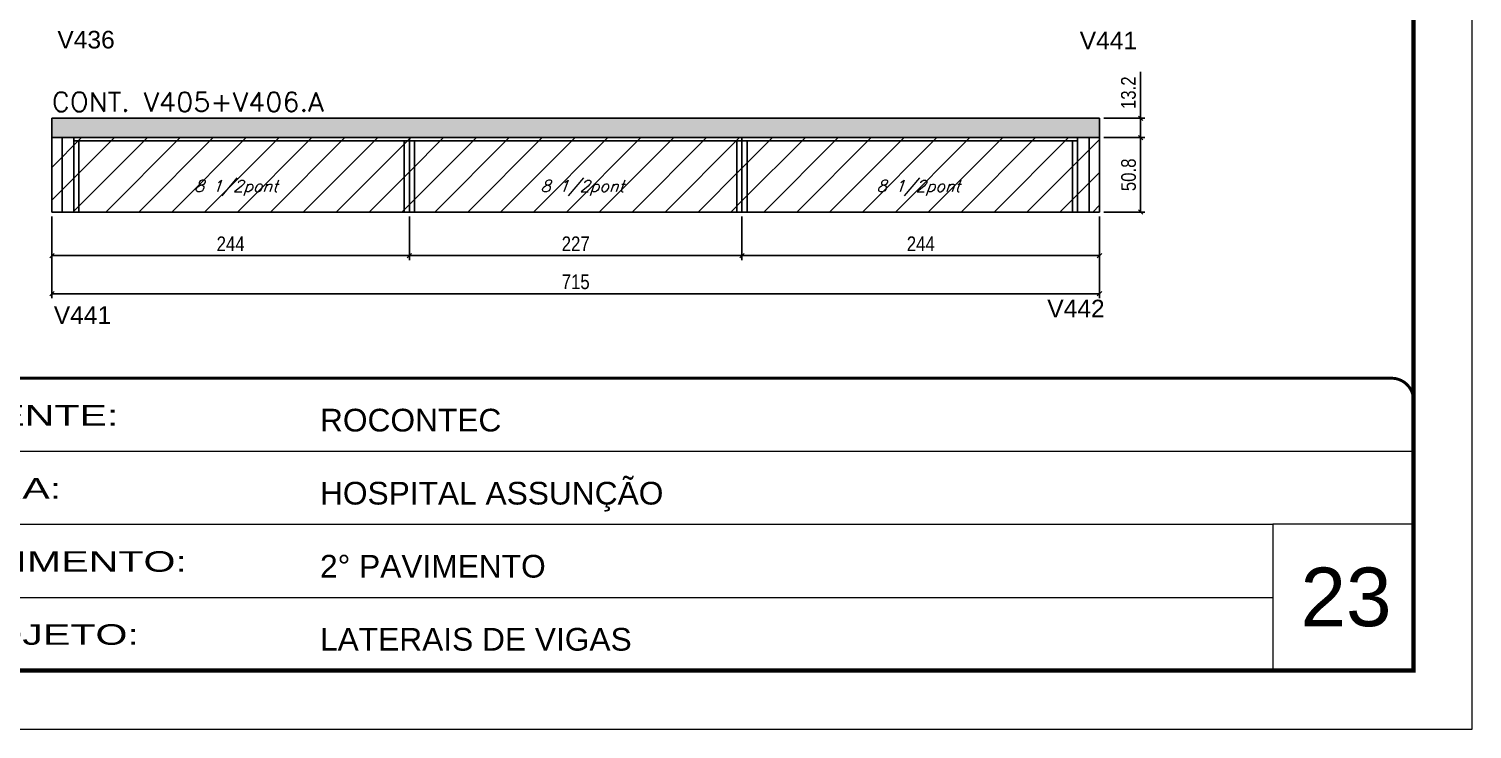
# Model space of a CAD drawing. Extents: x 137137 to 143418, y 10464 to 34486.
# Drawn here: x 140821 to 141806, y 27693 to 28170 of the extents above; entities that cross this region are included whole.
import ezdxf

# ---------------------------------------------------------------- set-up
doc = ezdxf.new("R2010")
doc.units = 0
doc.linetypes.add('CONTINUO', pattern=[0])
doc.linetypes.add('DASHED', pattern=[0.75, 0.5, -0.25])
for name, color, linetype in [('5', 5, 'Continuous'), ('COTA', 241, 'Continuous'), ('Painéis', 200, 'Continuous'), ('Reaproveitamento', 251, 'Continuous'), ('SARR_2.2x7', 40, 'Continuous'), ('SARR_3.5x7', 81, 'Continuous'), ('texto', 7, 'Continuous')]:
    doc.layers.add(name, color=color, linetype=linetype)
for name, color, linetype, lineweight in [('CARIMBO', 255, 'Continuous', 9), ('Folhas', 255, 'Continuous', 9), ('SARRAFO DE PRESSAO', 251, 'DASHED', 9), ('Texto Seção', 7, 'Continuous', 15)]:
    doc.layers.add(name, color=color, linetype=linetype, lineweight=lineweight)
doc.styles.add('ARIAL', font='arial.ttf')
doc.styles.add('COTA TECNICA', font='techl___.ttf', dxfattribs={"height": 10})
doc.styles.add('REGUA-120', font='ROMANS.shx', dxfattribs={"height": 15})
doc.styles.add('Romans', font='romans.shx')
doc.styles.get("Standard").update_dxf_attribs({"font": 'arial.ttf'})
doc.styles.add('Tecnologia', font='')
doc.styles.get('Tecnologia').set_extended_font_data('Forgotten Futurist')
doc.dimstyles.new('PAINEL', dxfattribs={"dimtxt": 10, "dimasz": 3, "dimexe": 3, "dimexo": 3, "dimgap": 3, "dimtad": 1, "dimdec": 1, "dimzin": 12, "dimdsep": 46, "dimtxsty": 'COTA TECNICA', "dimblk1": 'OBLIQUE', "dimblk2": 'OBLIQUE', "dimsah": 1, "dimcen": 0.9, "dimclrd": 4, "dimclre": 4, "dimclrt": 240, "dimadec": 1, "dimazin": 3, "dimtfac": 1, "dimtdec": 1, "dimtmove": 0, "dimatfit": 3, "dimfxl": 1, "dimtolj": 1, "dimtzin": 12, "dimarcsym": 0})
pattern_1 = [(45, (1585, 0), (-11.2253202, 11.2253202), [])]

# ---------------------------------------------------------------- blocks, each defined once
blk = doc.blocks.new('9999999999')
at = {"color": 30, "linetype": 'CONTINUO'}
for p, q in [((98564.56, 34379.64), (99583.98, 34379.64)), ((98564.56, 34329.83), (99487.98, 34329.83)), ((99583.98, 34329.83), (99487.98, 34329.83)), ((99487.98, 34329.83), (99487.98, 34230.21)), ((98564.56, 34280.02), (99487.98, 34280.02))]:
    blk.add_line(p, q, dxfattribs=at)
at = {"color": 30, "linetype": 'CONTINUO', "const_width": 2}
blk.add_lwpolyline([(99583.98, 34230.21), (99583.98, 34414.45, 0.414214), (99568.98, 34429.45), (98228.98, 34429.45, 0.414214), (98213.98, 34414.45), (98213.98, 34245.21, 0.414214), (98228.98, 34230.21), (99583.98, 34230.21)], format="xyb", dxfattribs=at)
at = {"layer": 'Folhas'}
blk.add_lwpolyline([(98138.98, 34190.21), (99623.98, 34190.21), (99623.98, 35240.21), (98138.98, 35240.21)], close=True, dxfattribs=at)
at = {"layer": 'Folhas', "color": 30, "const_width": 3}
blk.add_lwpolyline([(98213.98, 34230.21), (99583.98, 34230.21), (99583.98, 35200.21), (98213.98, 35200.21)], close=True, dxfattribs=at)
at = {"color": 7, "linetype": 'Continuous', "ltscale": 5, "style": 'ARIAL'}
for s, height, p in [('ROCONTEC', 15.483, (98837.68, 34393.13)), ('HOSPITAL ASSUNÇÃO', 15.4829, (98837.68, 34343.32)), ('2° PAVIMENTO', 15.4829, (98837.68, 34293.51)), ('LATERAIS DE VIGAS', 15.4829, (98837.68, 34243.7))]:
    blk.add_text(s, height=height, dxfattribs=at).set_placement(p)
at = {"layer": 'Folhas', "color": 7, "style": 'Tecnologia', "width": 1.5}
for s, p in [('CLIENTE:', (98573.65, 34397.17)), ('OBRA:', (98573.65, 34347.31)), ('PAVIMENTO:', (98573.65, 34297.5)), ('PROJETO:', (98573.65, 34247.69))]:
    blk.add_text(s, height=14, dxfattribs=at).set_placement(p)
blk = doc.blocks.new('_Oblique')
at = {"color": 0, "linetype": 'ByBlock', "lineweight": -2}
blk.add_line((-0.5, -0.5), (0.5, 0.5), dxfattribs=at)
blk = doc.blocks.new('*D1060')
at = {"layer": 'COTA', "color": 4, "lineweight": -2, "ltscale": 25, "transparency": 16777216}
for p, q in [((140836.49, 28042.43), (140836.49, 27986.74)), ((141551.49, 28042.43), (141551.49, 27986.74)), ((141551.49, 27989.74), (140836.49, 27989.74))]:
    blk.add_line(p, q, dxfattribs=at)
at = {"layer": 'Defpoints', "color": 0, "ltscale": 25, "transparency": 16777216}
for p in [(140836.49, 28045.43), (141551.49, 28045.43), (140836.49, 27989.74)]:
    blk.add_point(p, dxfattribs=at)
at = {"layer": 'COTA', "color": 4, "lineweight": -2, "ltscale": 25, "transparency": 16777216, "xscale": 3, "yscale": 3, "zscale": 3, "rotation": 180}
blk.add_blockref('_Oblique', (140836.49, 27989.74), dxfattribs=at)
at = {"layer": 'COTA', "color": 4, "lineweight": -2, "ltscale": 25, "transparency": 16777216, "xscale": 3, "yscale": 3, "zscale": 3}
blk.add_blockref('_Oblique', (141551.49, 27989.74), dxfattribs=at)
at = {"layer": 'COTA', "color": 240, "ltscale": 25, "transparency": 16777216, "insert": (141193.99, 27997.85), "char_height": 10, "attachment_point": 5, "style": 'COTA TECNICA'}
blk.add_mtext('\\A1;715', dxfattribs=at)
blk = doc.blocks.new('*D1061')
at = {"layer": 'COTA', "color": 4, "lineweight": -2, "ltscale": 25, "transparency": 16777216}
for p, q in [((140836.49, 28042.43), (140836.49, 28012.73)), ((141080.49, 28042.43), (141080.49, 28012.73)), ((140836.49, 28015.73), (141080.49, 28015.73))]:
    blk.add_line(p, q, dxfattribs=at)
at = {"layer": 'Defpoints', "color": 0, "ltscale": 25, "transparency": 16777216}
for p in [(140836.49, 28045.43), (141080.49, 28045.43), (141080.49, 28015.73)]:
    blk.add_point(p, dxfattribs=at)
at = {"layer": 'COTA', "color": 4, "lineweight": -2, "ltscale": 25, "transparency": 16777216, "xscale": 3, "yscale": 3, "zscale": 3, "rotation": 180}
blk.add_blockref('_Oblique', (140836.49, 28015.73), dxfattribs=at)
at = {"layer": 'COTA', "color": 4, "lineweight": -2, "ltscale": 25, "transparency": 16777216, "xscale": 3, "yscale": 3, "zscale": 3}
blk.add_blockref('_Oblique', (141080.49, 28015.73), dxfattribs=at)
at = {"layer": 'COTA', "color": 240, "ltscale": 25, "transparency": 16777216, "insert": (140958.49, 28023.8), "char_height": 10, "attachment_point": 5, "style": 'COTA TECNICA'}
blk.add_mtext('\\A1;244', dxfattribs=at)
blk = doc.blocks.new('*D1062')
at = {"layer": 'COTA', "color": 4, "lineweight": -2, "ltscale": 25, "transparency": 16777216}
for p, q in [((141080.49, 28042.43), (141080.49, 28012.73)), ((141307.49, 28042.43), (141307.49, 28012.73)), ((141080.49, 28015.73), (141307.49, 28015.73))]:
    blk.add_line(p, q, dxfattribs=at)
at = {"layer": 'Defpoints', "color": 0, "ltscale": 25, "transparency": 16777216}
for p in [(141080.49, 28045.43), (141307.49, 28045.43), (141307.49, 28015.73)]:
    blk.add_point(p, dxfattribs=at)
at = {"layer": 'COTA', "color": 4, "lineweight": -2, "ltscale": 25, "transparency": 16777216, "xscale": 3, "yscale": 3, "zscale": 3, "rotation": 180}
blk.add_blockref('_Oblique', (141080.49, 28015.73), dxfattribs=at)
at = {"layer": 'COTA', "color": 4, "lineweight": -2, "ltscale": 25, "transparency": 16777216, "xscale": 3, "yscale": 3, "zscale": 3}
blk.add_blockref('_Oblique', (141307.49, 28015.73), dxfattribs=at)
at = {"layer": 'COTA', "color": 240, "ltscale": 25, "transparency": 16777216, "insert": (141193.99, 28023.8), "char_height": 10, "attachment_point": 5, "style": 'COTA TECNICA'}
blk.add_mtext('\\A1;227', dxfattribs=at)
blk = doc.blocks.new('*D1036')
at = {"layer": 'COTA', "color": 4, "lineweight": -2, "ltscale": 25, "transparency": 16777216}
for p, q in [((141307.49, 28042.43), (141307.49, 28012.73)), ((141551.49, 28042.43), (141551.49, 28012.73)), ((141307.49, 28015.73), (141551.49, 28015.73))]:
    blk.add_line(p, q, dxfattribs=at)
at = {"layer": 'Defpoints', "color": 0, "ltscale": 25, "transparency": 16777216}
for p in [(141307.49, 28045.43), (141551.49, 28045.43), (141551.49, 28015.73)]:
    blk.add_point(p, dxfattribs=at)
at = {"layer": 'COTA', "color": 4, "lineweight": -2, "ltscale": 25, "transparency": 16777216, "xscale": 3, "yscale": 3, "zscale": 3, "rotation": 180}
blk.add_blockref('_Oblique', (141307.49, 28015.73), dxfattribs=at)
at = {"layer": 'COTA', "color": 4, "lineweight": -2, "ltscale": 25, "transparency": 16777216, "xscale": 3, "yscale": 3, "zscale": 3}
blk.add_blockref('_Oblique', (141551.49, 28015.73), dxfattribs=at)
at = {"layer": 'COTA', "color": 240, "ltscale": 25, "transparency": 16777216, "insert": (141429.49, 28023.8), "char_height": 10, "attachment_point": 5, "style": 'COTA TECNICA'}
blk.add_mtext('\\A1;244', dxfattribs=at)
blk = doc.blocks.new('*D1037')
at = {"layer": 'COTA', "color": 4, "lineweight": -2, "ltscale": 25, "transparency": 16777216}
for p, q in [((141554.49, 28096.23), (141582.48, 28096.23)), ((141579.48, 28096.23), (141579.48, 28045.43)), ((141554.49, 28045.43), (141582.48, 28045.43))]:
    blk.add_line(p, q, dxfattribs=at)
at = {"layer": 'Defpoints', "color": 0, "ltscale": 25, "transparency": 16777216}
for p in [(141551.49, 28096.23), (141551.49, 28045.43), (141579.48, 28045.43)]:
    blk.add_point(p, dxfattribs=at)
at = {"layer": 'COTA', "color": 4, "lineweight": -2, "ltscale": 25, "transparency": 16777216, "xscale": 3, "yscale": 3, "zscale": 3}
for p, rotation in [((141579.48, 28096.23), 90), ((141579.48, 28045.43), 270)]:
    blk.add_blockref('_Oblique', p, dxfattribs=dict(at, rotation=rotation))
at = {"layer": 'COTA', "color": 240, "ltscale": 25, "transparency": 16777216, "insert": (141571.35, 28070.83), "char_height": 10, "attachment_point": 5, "rotation": 90, "style": 'COTA TECNICA'}
blk.add_mtext('\\A1;50.8', dxfattribs=at)
blk = doc.blocks.new('*D1038')
at = {"layer": 'COTA', "color": 4, "lineweight": -2, "ltscale": 25, "transparency": 16777216}
for p, q in [((141579.48, 28109.43), (141579.48, 28141.17)), ((141554.49, 28109.43), (141582.48, 28109.43)), ((141579.48, 28096.23), (141579.48, 28109.43)), ((141554.49, 28096.23), (141582.48, 28096.23))]:
    blk.add_line(p, q, dxfattribs=at)
at = {"layer": 'Defpoints', "color": 0, "ltscale": 25, "transparency": 16777216}
for p in [(141551.49, 28109.43), (141579.48, 28109.43), (141551.49, 28096.23)]:
    blk.add_point(p, dxfattribs=at)
at = {"layer": 'COTA', "color": 4, "lineweight": -2, "ltscale": 25, "transparency": 16777216, "xscale": 3, "yscale": 3, "zscale": 3}
for p, rotation in [((141579.48, 28109.43), 90), ((141579.48, 28096.23), 270)]:
    blk.add_blockref('_Oblique', p, dxfattribs=dict(at, rotation=rotation))
at = {"layer": 'COTA', "color": 240, "ltscale": 25, "transparency": 16777216, "insert": (141571.26, 28126.8), "char_height": 10, "attachment_point": 5, "rotation": 90, "style": 'COTA TECNICA'}
blk.add_mtext('\\A1;13.2', dxfattribs=at)

msp = doc.modelspace()

# ---------------------------------------------------------------- hatches: boundary and pattern name
at = {"layer": 'COTA', "linetype": 'ByBlock'}
h = msp.add_hatch(dxfattribs=at)
h.set_pattern_fill('AR-CONC', color=256, scale=0.03)
h.set_pattern_definition([(50, (1585, -5083.1927), (5.46554007, -0.47817257), [0.5715, -6.2865]), (355, (1585, -5083.1927), (-1.05730264, 5.73170536), [0.4572, -5.02921753]), (100.4514447, (1585.4555, -5083.2325), (4.40823741, 5.25353256), [0.48570026, -5.34270734]), (46.1842, (1585, -5081.669), (8.13237123, -1.26126984), [0.85725, -9.42975]), (96.6355576, (1585.678, -5081.774), (7.122124, 7.42278374), [0.7285507, -8.01406824]), (351.184151, (1585, -5081.669), (7.122124, 7.42278374), [0.685799, -7.54379196]), (21, (1585.762, -5082.0497), (4.54843174, -3.06795595), [0.5715, -6.2865]), (326, (1585.762, -5082.0497), (1.85406085, 5.52563898), [0.4572, -5.0292]), (71.451445, (1586.141, -5082.3054), (6.40249258, 2.45768307), [0.48570026, -5.34269813]), (37.5, (1585, -5083.1927), (0.092658098, 2.536651166), [0, -4.96824, 0, -5.1054, 0, -5.04825]), (7.5, (1585, -5083.1927), (2.004589875, 3.005417245), [0, -2.91084, 0, -4.85394, 0, -1.92405]), (327.5, (1583.3007, -5083.1927), (4.067717855, -0.17186232), [0, -1.905, 0, -5.9436, 0, -7.8867]), (317.5, (1582.5387, -5083.1927), (4.44387544, 0.76279473), [0, -2.4765, 0, -3.94716, 0, -5.6007])])
h.paths.add_polyline_path([(141551.49, 28096.23), (141551.49, 28109.43), (140836.49, 28109.43), (140836.49, 28096.23)])
at = {"layer": 'Reaproveitamento', "ltscale": 25}
h = msp.add_hatch(dxfattribs=at)
h.set_pattern_fill('ANSI31', color=256, scale=5)
h.set_pattern_definition(pattern_1)
h.paths.add_polyline_path([(140836.49, 28096.23), (140836.49, 28045.43), (141080.49, 28045.43), (141080.49, 28096.23)])
h = msp.add_hatch(dxfattribs=at)
h.set_pattern_fill('ANSI31', color=256, scale=5)
h.set_pattern_definition(pattern_1)
h.paths.add_polyline_path([(141080.49, 28096.23), (141080.49, 28045.43), (141307.49, 28045.43), (141307.49, 28096.23)])
h = msp.add_hatch(dxfattribs=at)
h.set_pattern_fill('ANSI31', color=256, scale=5)
h.set_pattern_definition(pattern_1)
h.paths.add_polyline_path([(141551.49, 28045.43), (141551.49, 28096.23), (141307.49, 28096.23), (141307.49, 28045.43)])

# ---------------------------------------------------------------- linework, layer by layer
at = {"layer": 'COTA', "linetype": 'ByBlock'}
for p, q in [((140836.49, 28109.43), (141551.49, 28109.43)), ((140836.49, 28096.23), (140836.49, 28109.43)), ((141551.49, 28096.23), (141551.49, 28109.43))]:
    msp.add_line(p, q, dxfattribs=at)
at = {"layer": 'Painéis'}
for p, q in [((140836.49, 28096.23), (141551.49, 28096.23)), ((140836.49, 28045.43), (141551.49, 28045.43))]:
    msp.add_line(p, q, dxfattribs=at)
at = {"layer": 'Painéis', "ltscale": 25}
for p, q in [((140836.49, 28045.43), (140836.49, 28096.23)), ((141080.49, 28045.43), (141080.49, 28096.23)), ((141307.49, 28045.43), (141307.49, 28096.23)), ((141551.49, 28045.43), (141551.49, 28096.23))]:
    msp.add_line(p, q, dxfattribs=at)
at = {"layer": 'SARR_2.2x7', "linetype": 'Continuous'}
for p, q in [((140843.49, 28096.23), (140843.49, 28045.43)), ((140851.49, 28094.03), (141080.49, 28094.03)), ((141307.49, 28094.03), (141080.49, 28094.03)), ((141536.49, 28094.03), (141307.49, 28094.03)), ((141544.49, 28096.23), (141544.49, 28045.43))]:
    msp.add_line(p, q, dxfattribs=at)
at = {"layer": 'SARR_3.5x7'}
for p, q in [((140851.49, 28096.23), (140851.49, 28045.43)), ((140854.99, 28094.03), (140854.99, 28045.43)), ((141076.99, 28094.03), (141076.99, 28045.43)), ((141083.99, 28094.03), (141083.99, 28045.43)), ((141303.99, 28094.03), (141303.99, 28045.43)), ((141310.99, 28094.03), (141310.99, 28045.43)), ((141532.99, 28094.03), (141532.99, 28045.43)), ((141536.49, 28096.23), (141536.49, 28045.43))]:
    msp.add_line(p, q, dxfattribs=at)

# ---------------------------------------------------------------- block references
at = {"layer": 'SARRAFO DE PRESSAO', "color": 6, "linetype": 'ByBlock'}
msp.add_blockref('9999999999', (42181.81, -6497.3), dxfattribs=at)

# ---------------------------------------------------------------- texts
at = {"layer": '5', "linetype": 'Continuous'}
for s, p in [('V436', (140840.25, 28157.01)), ('V441', (141537.99, 28156.44)), ('V442', (141515.84, 27973.67)), ('V441', (140837.81, 27969.22))]:
    msp.add_text(s, height=12, rotation=359.99996, dxfattribs=at).set_placement(p)
at = {"layer": 'CARIMBO', "style": 'ARIAL'}
msp.add_text('23', height=40, dxfattribs=at).set_placement((141688.65, 27763.04))
at = {"layer": 'texto', "color": 2, "char_height": 8, "attachment_point": 5, "style": 'Romans'}
for insert in [(140962.1, 28061.88), (141198.52, 28061.88), (141427.85, 28061.88)]:
    msp.add_mtext('{\\Q19;\\C256;8 1/2pont}', dxfattribs=dict(at, insert=insert))
at = {"layer": 'Texto Seção', "style": 'REGUA-120', "width": 1.05}
msp.add_text('CONT. V405+V406.A', height=13, dxfattribs=at).set_placement((140836.47, 28114.04))

# ---------------------------------------------------------------- dimensions: what is measured, and where the dimension line sits
at = {"layer": 'COTA', "ltscale": 25}
for base, p2, picture, middle in [((141579.48, 28109.43), (141551.49, 28109.43), '*D1038', (141571.26, 28126.8)), ((141579.48, 28045.43), (141551.49, 28045.43), '*D1037', (141571.35, 28070.83))]:
    dim = msp.add_linear_dim(base=base, p1=(141551.49, 28096.23), p2=p2, angle=90, dimstyle='PAINEL', dxfattribs=at)
    dim.commit()
    dim.dimension.update_dxf_attribs({"geometry": picture, "text_midpoint": middle})
for base, p1, p2, picture, middle in [((140836.49, 27989.74), (141551.49, 28045.43), (140836.49, 28045.43), '*D1060', (141193.99, 27997.85)), ((141080.49, 28015.73), (140836.49, 28045.43), (141080.49, 28045.43), '*D1061', (140958.49, 28023.8)), ((141307.49, 28015.73), (141080.49, 28045.43), (141307.49, 28045.43), '*D1062', (141193.99, 28023.8))]:
    dim = msp.add_linear_dim(base=base, p1=p1, p2=p2, dimstyle='PAINEL', dxfattribs=at)
    dim.commit()
    dim.dimension.update_dxf_attribs({"geometry": picture, "text_midpoint": middle})
dim = msp.add_linear_dim(base=(141551.49, 28015.73), p1=(141307.49, 28045.43), p2=(141551.49, 28045.43), dimstyle='PAINEL', override={"dimtmove": 1}, dxfattribs=at)
dim.commit()
dim.dimension.update_dxf_attribs({"geometry": '*D1036', "text_midpoint": (141429.49, 28023.8)})

doc.saveas('drawing.dxf')
